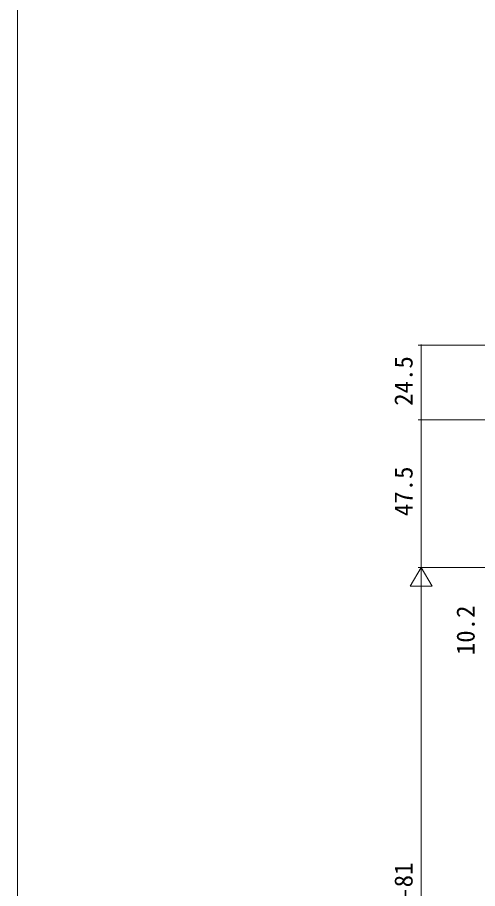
# Model space of a CAD drawing. Units: millimetres, scale not verified. Extents: x -1188 to -198, y -840 to 759.
# Drawn here: x -1187.9 to -1039.7, y 146.6 to 426.9 of the extents above; entities that cross this region are included whole.
import ezdxf
from ezdxf.enums import TextEntityAlignment as Align

# ---------------------------------------------------------------- set-up
doc = ezdxf.new("R2010")
doc.units = ezdxf.units.MM
doc.header["$LTSCALE"] = 4
doc.layers.add('0-2_YKK_ZWAK', color=7, linetype='Continuous', lineweight=9)
doc.layers.add('0-3_YKK_D', color=6, linetype='Continuous', lineweight=9)
doc.styles.add('ＭＳ ゴシック', font='')
doc.styles.get('ＭＳ ゴシック').set_extended_font_data('MS Gothic')

msp = doc.modelspace()

# ---------------------------------------------------------------- linework, layer by layer
at = {"layer": '0-2_YKK_ZWAK'}
msp.add_line((-1187.867, -840), (-1187.867, 720), dxfattribs=at)
at = {"layer": '0-3_YKK_D'}
for p, q in [((-1018.867, 321.461), (-1058.867, 321.461)), ((-1018.867, 321.461), (-1058.867, 321.461)), ((-1057.867, 321.461), (-1057.867, 297.461)), ((-1057.867, 321.461), (-1057.867, 297.461)), ((-1014.367, 297.461), (-1058.867, 297.461)), ((-1020.867, 297.461), (-1058.867, 297.461)), ((-1020.867, 297.461), (-1058.867, 297.461)), ((-1057.867, 297.461), (-1057.867, 249.961)), ((-1057.867, 249.961), (-1061.367, 243.898)), ((-937.867, 249.961), (-1058.867, 249.961)), ((-936.867, 249.961), (-1058.867, 249.961)), ((-1057.867, 249.961), (-1057.867, 237.836)), ((-1057.867, 249.961), (-1054.367, 243.898)), ((-1061.367, 243.898), (-1054.367, 243.898)), ((-1057.867, 242.961), (-1057.867, 37.461))]:
    msp.add_line(p, q, dxfattribs=at)
for centre, start, end in [((-1057.867, 321.461), 90, 270), ((-1057.867, 321.461), 90, 270), ((-1057.867, 321.461), 270, 90), ((-1057.867, 321.461), 270, 90), ((-1057.867, 297.461), 90, 270), ((-1057.867, 297.461), 90, 270), ((-1057.867, 297.461), 90, 270), ((-1057.867, 297.461), 270, 90), ((-1057.867, 297.461), 270, 90), ((-1057.867, 297.461), 270, 90)]:
    msp.add_arc(centre, 0.106, start, end, dxfattribs=at)

# ---------------------------------------------------------------- texts
at = {"layer": '0-3_YKK_D', "color": 4, "style": 'ＭＳ ゴシック'}
for s, p in [('24.5', (-1058.867, 301.941)), ('24.5', (-1058.867, 301.941)), ('47.5', (-1058.867, 266.441)), ('10.2', (-1038.867, 221.721)), ('DH=H-81', (-1058.867, 127.091))]:
    msp.add_text(s, height=5.865, rotation=90, dxfattribs=at).set_placement(p, align=Align.BOTTOM_LEFT)

doc.saveas('drawing.dxf')
